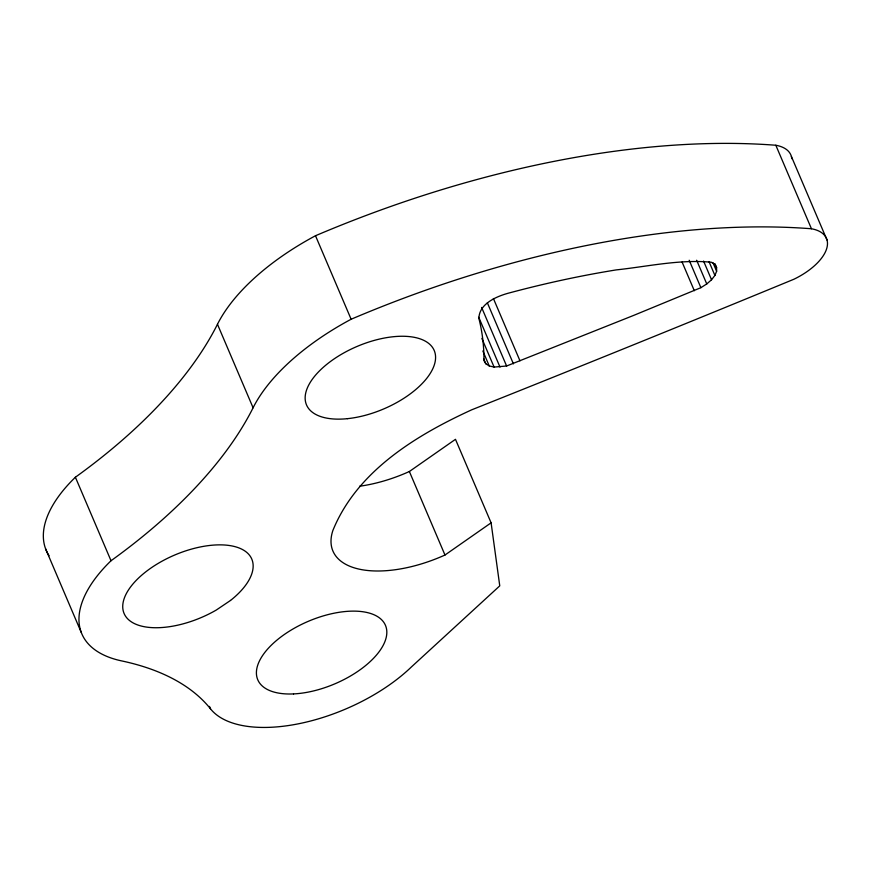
<?xml version="1.0" encoding="UTF-8"?>
<svg xmlns="http://www.w3.org/2000/svg" width="871" height="871" viewBox="0 0 871 871"><rect width="100%" height="100%" fill="white"/><g stroke="black" fill="none" stroke-linecap="round" stroke-linejoin="round"><path stroke-width="1.31" d="M716.583 267.495L714.775 264.414L711.324 262.225C679.587 259.188 647.73 266.537 616.233 269.901C579.705 275.791 543.548 283.717 507.815 293.331C495.839 296.706 479.039 304.055 478.898 318.503A629.951 308.28 -23.1 0 1 483.949 357.546L483.993 360.67L485.8 363.751L489.241 365.94L494.097 367.083L506.606 366.005L633.565 315.444L700.883 287.68L706.762 283.935L711.542 279.765L714.906 275.443L716.626 271.251L716.583 267.495L714.982 263.75M359.571 486.236A97.367 47.655 -23.1 0 0 409.37 471.505L455.479 439.322L491.102 522.829L499.758 585.856L411.21 667.132A125.402 61.373 -23.1 0 1 210.532 708.885A368.738 180.449 -23.1 0 0 121.646 660.904A144.749 70.845 -23.1 0 1 111.02 560.739L75.396 477.232A424.329 207.657 -23.1 0 0 217.467 324.273A181.364 88.755 -23.1 0 1 315.498 235.736A631.116 308.857 -23.1 0 1 775.821 145.25A50.779 24.845 -23.1 0 1 791.793 158.685M775.821 145.25L811.445 228.757A50.779 24.845 -23.1 0 1 826.416 249.444A50.779 24.845 -23.1 0 1 793.982 279.21C686.827 323.391 579.4 366.909 471.723 409.805C415.979 435.348 356.958 471.2 332.874 530.493A97.367 47.655 -23.1 0 0 444.983 555.023L491.102 522.829M791.391 156.486L827.015 239.993M712.903 262.53L716.626 271.251M709.059 261.725L714.906 275.443M703.572 261.071L711.542 279.765M696.658 260.255L706.762 283.935M689.19 260.255L700.883 287.68M682.091 262.051L694.318 290.718M493.4 298.503L519.976 360.823M487.357 302.792L513.411 363.86M481.619 307.43L506.606 366.005M478.745 317.251L500.008 367.105M481.859 338.416L494.097 367.083M482.861 350.98L489.241 365.94M483.677 358.765L485.8 363.751M315.498 235.736L351.122 319.243A181.364 88.755 -23.1 0 0 253.091 407.78A424.329 207.657 -23.1 0 1 111.02 560.739M409.37 471.505L444.983 555.023M217.467 324.273L253.091 407.78M209.465 706.392L210.532 708.885M45.608 548.839L81.221 632.346M351.122 319.243A631.116 308.857 -23.1 0 1 811.445 228.757M49.07 555.698A144.749 70.845 -23.1 0 1 75.396 477.232M230.521 600.446L216.291 610.038A69.408 33.969 -23.1 0 1 122.735 607.043A69.408 33.969 -23.1 0 1 214.723 545.017A69.408 33.969 -23.1 0 1 230.521 600.446M293.538 693.915A69.408 33.969 -23.1 0 0 386.626 629.515A69.408 33.969 -23.1 0 0 284.675 634.251A69.408 33.969 -23.1 0 0 293.538 693.915M347.42 418.668A69.408 33.969 -23.1 0 0 434.705 351.797A69.408 33.969 -23.1 0 0 328.966 362.63A69.408 33.969 -23.1 0 0 347.42 418.668"/></g></svg>
